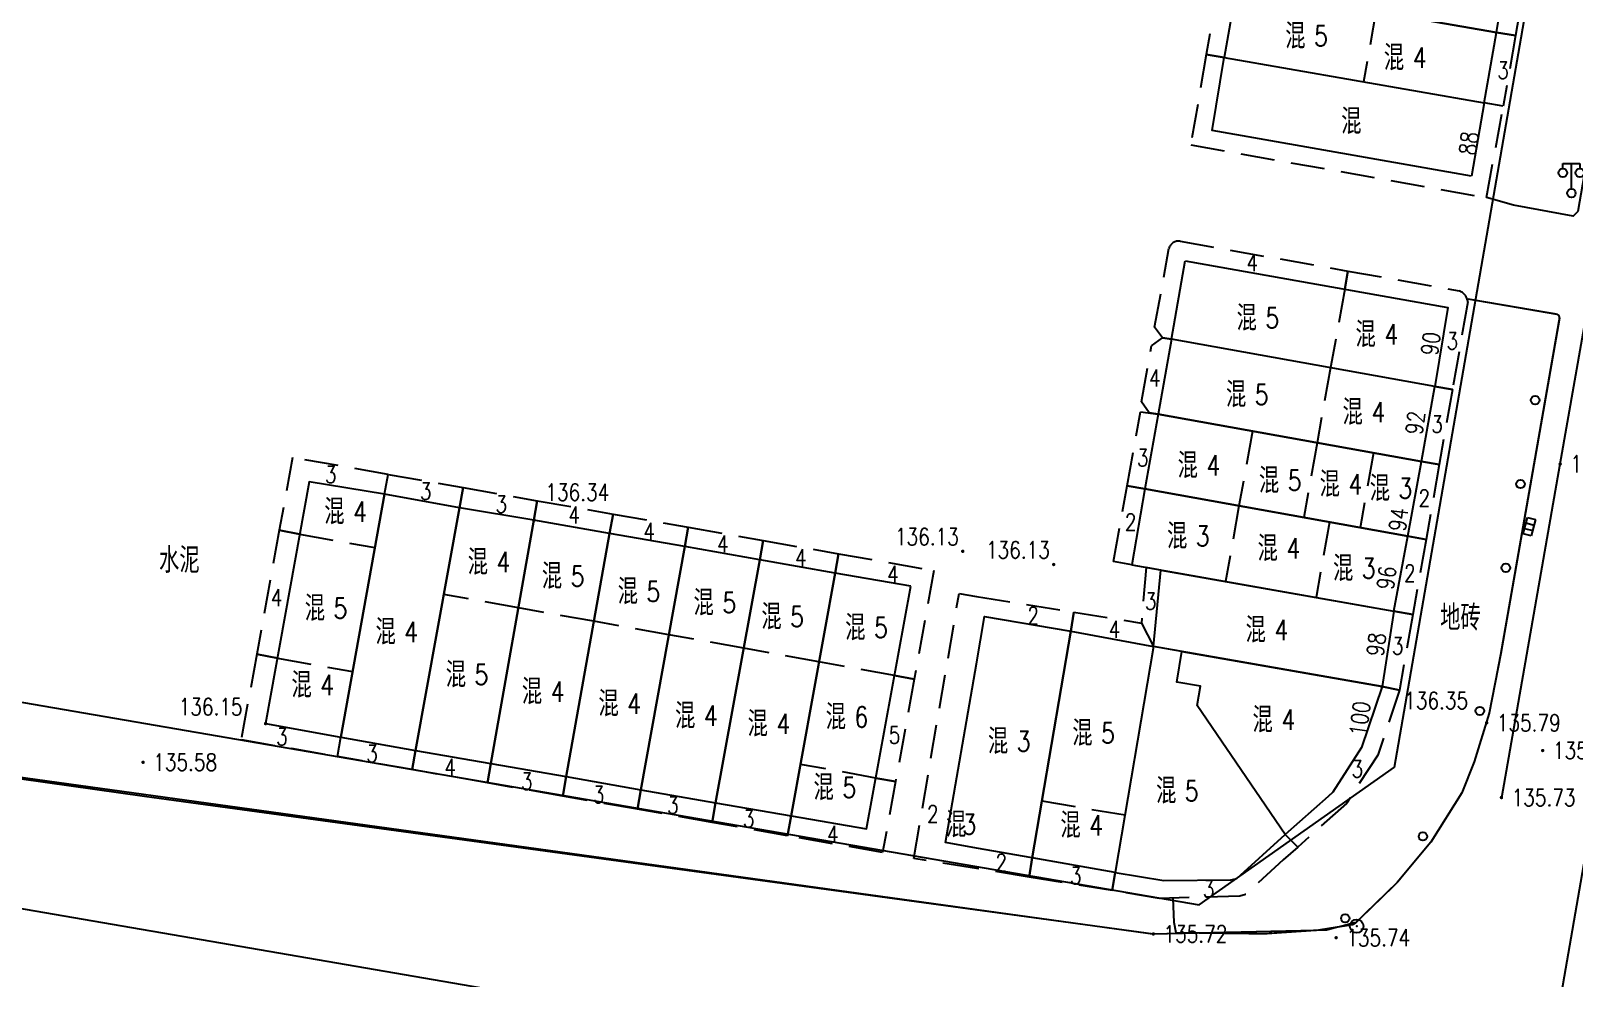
# Model space of a CAD drawing. Extents: x 529262 to 576451, y 2694391 to 2717535.
# Drawn here: x 563309.2 to 563400.3, y 2710583.8 to 2710639.8 of the extents above; entities that cross this region are included whole.
import ezdxf
from ezdxf.enums import TextEntityAlignment as Align
from ezdxf.xclip import XClip

# ---------------------------------------------------------------- set-up
doc = ezdxf.new("R2010")
doc.units = 0
doc.header["$XCLIPFRAME"] = 0
doc.linetypes.add('X5', pattern=[3, 2, -1])
for name, color, linetype in [('DLDW', 8, 'Continuous'), ('DLSS', 4, 'Continuous'), ('GCD', 8, 'Continuous'), ('GXYZ', 8, 'Continuous'), ('JMD', 8, 'Continuous'), ('KZD', 8, 'Continuous'), ('PP-COM', 7, 'Continuous'), ('RD-中线', 40, 'Continuous'), ('RD-红线', 7, 'Continuous'), ('ZBTZ', 8, 'Continuous'), ('ZJ', 7, 'Continuous'), ('污水管径标注_W10-', 202, 'Continuous')]:
    doc.layers.add(name, color=color, linetype=linetype)
doc.styles.add('HZ', font='rs.shx', dxfattribs={"width": 0.8, "bigfont": 'hztxt.shx'})
doc.linetypes.add('1161', pattern='A,0,[149,AAA.SHX,S=0.15,R=0,X=0,Y=0],-1.6', length=1.6)

# ---------------------------------------------------------------- blocks, each defined once
blk = doc.blocks.new('A$C19FD0107')
at = {"layer": 'RD-中线', "color": 8, "linetype": 'Continuous', "flags": 128}
blk.add_lwpolyline([(-7700.147, 15606.145), (-7604.059, 16159.91), (-7604.059, 16159.911), (-7596.391, 16204.105), (-7596.391, 16204.105), (-7583.798, 16276.681, 0.000297), (-7583.737, 16277.033), (-7578.344, 16308.335, -0.000153), (-7578.312, 16308.517), (-7563.369, 16394.933, -0.000362), (-7563.294, 16395.361), (-7551.506, 16462.95, -0.000187), (-7551.467, 16463.171), (-7534.022, 16562.75)], format="xyb", dxfattribs=at)
blk.add_lwpolyline([(-8319.852, 16305.853), (-7600.228, 16181.992)], dxfattribs=at)
at = {"layer": 'RD-红线', "color": 8, "linetype": 'Continuous', "flags": 128}
for points in [[(-7608.295, 16205.69), (-7596.906, 16271.327), (-7595.54, 16279.201)], [(-7724.976, 16215.64), (-7619.844, 16197.545)]]:
    blk.add_lwpolyline(points, dxfattribs=at)
at = {"layer": 'RD-红线', "color": 8}
blk.add_lwpolyline([(-7619.844, 16197.545), (-7608.295, 16205.69, 0.413816)], format="xyb", dxfattribs=at)
blk = doc.blocks.new('gc170')
at = {"color": 8, "linetype": 'Continuous'}
blk.add_circle((0, 0), 0.5, dxfattribs=at)
blk = doc.blocks.new('gc097')
at = {"color": 8}
for p, q in [((-1, 2.9), (-1, 3.5)), ((-1, 3.5), (1, 3.5)), ((0, 0.5), (0, 3.5)), ((1, 3.5), (1, 2.9))]:
    blk.add_line(p, q, dxfattribs=at)
for centre in [(-1, 2.4), (1, 2.4), (0, 0)]:
    blk.add_circle(centre, 0.5, dxfattribs=at)
blk = doc.blocks.new('gc117')
at = {"color": 8}
blk.add_circle((0, 0), 0.8, dxfattribs=at)
blk.add_point((0, 0), dxfattribs=at)
blk = doc.blocks.new('gc041')
for p, q in [((-1, 0.5), (1, 0.5)), ((-1, -0.5), (-1, 0.5)), ((-0.33, 0.5), (-0.33, -0.5)), ((0.33, 0.5), (0.33, -0.5)), ((1, 0.5), (1, -0.5)), ((1, -0.5), (-1, -0.5))]:
    blk.add_line(p, q)
blk = doc.blocks.new('GC200')
at = {"linetype": 'Continuous', "const_width": 0.2, "flags": 128}
blk.add_lwpolyline([(-0.1, 0, 1), (0.1, 0, 1)], format="xyb", close=True, dxfattribs=at)

msp = doc.modelspace()

# ---------------------------------------------------------------- linework, layer by layer
at = {"layer": 'DLSS', "linetype": 'Continuous', "const_width": 0.1, "elevation": 24.543, "flags": 128}
msp.add_lwpolyline([(563293.254, 2710702.46), (563282.549, 2710699.569), (563275.156, 2710693.485), (563272.229, 2710688.281), (563263.761, 2710649.245), (563261.067, 2710624.833), (563259.77, 2710618.629), (563259.595, 2710614.136), (563260.883, 2710610.583), (563262.962, 2710606.832), (563264.936, 2710604.632), (563270.037, 2710601.983), (563275.245, 2710600.289), (563315.937, 2710594.555), (563375.452, 2710586.437), (563385.68, 2710586.666), (563387.357, 2710587.117)], dxfattribs=at)
at = {"layer": 'DLSS', "linetype": 'Continuous'}
for points in [[(563388.355, 2710685.966), (563392.091, 2710684.256), (563395.76, 2710682.199), (563399.454, 2710679.521), (563402.995, 2710674.4), (563404.719, 2710670.721), (563406.162, 2710665.92), (563406.448, 2710663.363), (563400.512, 2710629.095), (563400.237, 2710628.824), (563396.717, 2710629.466), (563395.13, 2710629.917)], [(563394.03, 2710623.934), (563399.285, 2710623.039), (563399.399, 2710622.95), (563399.43, 2710622.804), (563395.967, 2710603), (563395.291, 2710599.468), (563394.404, 2710596.595), (563393.668, 2710594.776), (563391.836, 2710591.863), (563389.858, 2710589.478), (563387.3, 2710586.998)], [(563387.3, 2710586.998), (563385.199, 2710586.663), (563381.998, 2710586.444), (563376.801, 2710586.513)]]:
    msp.add_lwpolyline(points, dxfattribs=at)
at = {"layer": 'DLSS', "linetype": 'Continuous', "const_width": 0.1}
for points in [[(563394.03, 2710623.934), (563399.285, 2710623.039), (563399.399, 2710622.95), (563399.43, 2710622.804), (563395.967, 2710603), (563395.291, 2710599.468), (563394.404, 2710596.595), (563393.668, 2710594.776), (563391.836, 2710591.863), (563389.858, 2710589.478), (563387.3, 2710586.998)], [(563387.3, 2710586.998), (563385.199, 2710586.663), (563381.998, 2710586.444), (563376.801, 2710586.513)]]:
    msp.add_lwpolyline(points, dxfattribs=at)
at = {"layer": 'DLSS', "linetype": 'Continuous', "const_width": 0.1, "flags": 128}
msp.add_lwpolyline([(563275.295, 2710600.289), (563375.402, 2710586.437)], dxfattribs=at)
at = {"layer": 'JMD', "linetype": 'Continuous', "flags": 128}
for points, elevation in [([(563395.716, 2710639.672), (563396.396, 2710643.796), (563381.09, 2710646.458), (563380.363, 2710642.353)], 136.656), ([(563394.991, 2710635.508), (563395.716, 2710639.672), (563380.363, 2710642.353), (563379.625, 2710638.185)], 136.717), ([(563394.241, 2710631.185), (563378.92, 2710633.878), (563379.625, 2710638.185), (563394.991, 2710635.508)], 136.688), ([(563377.328, 2710626.187), (563392.842, 2710623.425), (563392.068, 2710618.771), (563376.527, 2710621.568)], 136.463), ([(563376.527, 2710621.568), (563375.744, 2710617.126), (563391.285, 2710614.339), (563392.068, 2710618.771)], 136.396), ([(563376.527, 2710621.568), (563375.744, 2710617.126), (563391.285, 2710614.339), (563392.068, 2710618.771)], 136.396), ([(563375.744, 2710617.126), (563374.942, 2710612.712), (563390.475, 2710609.918), (563391.285, 2710614.339)], 136.296), ([(563375.744, 2710617.126), (563374.942, 2710612.712), (563390.475, 2710609.918), (563391.285, 2710614.339)], 136.296), ([(563330.051, 2710612.411), (563325.59, 2710613.142), (563323.022, 2710598.857), (563327.464, 2710598.056)], 136.229), ([(563334.474, 2710611.607), (563330.051, 2710612.411), (563327.464, 2710598.056), (563331.88, 2710597.271)], 136.233), ([(563374.942, 2710612.712), (563374.178, 2710608.225), (563389.656, 2710605.489), (563390.475, 2710609.918)], 136.288), ([(563374.942, 2710612.712), (563374.178, 2710608.225), (563389.656, 2710605.489), (563390.475, 2710609.918)], 136.288), ([(563338.868, 2710610.868), (563334.474, 2710611.607), (563331.88, 2710597.271), (563336.319, 2710596.495)], 136.34), ([(563343.339, 2710610.075), (563338.868, 2710610.868), (563336.319, 2710596.495), (563340.782, 2710595.74)], 136.335), ([(563347.787, 2710609.309), (563343.339, 2710610.075), (563340.782, 2710595.74), (563345.179, 2710594.941)], 136.383), ([(563352.211, 2710608.528), (563347.787, 2710609.309), (563345.179, 2710594.941), (563349.603, 2710594.182)], 136.349), ([(563356.658, 2710607.749), (563352.211, 2710608.528), (563349.603, 2710594.182), (563354.056, 2710593.406)], 136.354), ([(563361.12, 2710606.979), (563356.658, 2710607.749), (563354.056, 2710593.406), (563358.516, 2710592.647)], 136.349), ([(563375.459, 2710603.42), (563373.207, 2710590.068), (563368.294, 2710590.935), (563370.573, 2710604.318)], 136.342), ([(563375.459, 2710603.42), (563373.207, 2710590.068), (563368.294, 2710590.935), (563370.573, 2710604.318)], 136.342), ([(563377.141, 2710603.123), (563388.959, 2710601.04), (563387.751, 2710597.455), (563386.045, 2710594.816), (563385.771, 2710594.545), (563383.23, 2710592.305), (563378.045, 2710599.931), (563378.238, 2710601.075), (563376.835, 2710601.311)], 136.342), ([(563377.141, 2710603.123), (563388.959, 2710601.04), (563387.751, 2710597.455), (563386.045, 2710594.816), (563385.771, 2710594.545), (563383.23, 2710592.305), (563378.045, 2710599.931), (563378.238, 2710601.075), (563376.835, 2710601.311)], 136.342)]:
    msp.add_lwpolyline(points, close=True, dxfattribs=dict(at, elevation=elevation))
at = {"layer": 'JMD', "linetype": 'X5'}
for points, elevation in [([(563396.396, 2710643.796), (563397.521, 2710643.592), (563396.844, 2710639.486), (563395.716, 2710639.672)], 136.622), ([(563380.363, 2710642.353), (563379.299, 2710642.536), (563378.581, 2710638.365), (563379.625, 2710638.185)], 136.656), ([(563395.716, 2710639.672), (563396.844, 2710639.486), (563396.117, 2710635.312), (563394.991, 2710635.508)], 136.656), ([(563379.625, 2710638.185), (563378.581, 2710638.365), (563377.664, 2710633.032), (563395.13, 2710629.917), (563396.117, 2710635.312), (563394.991, 2710635.508)], 136.688), ([(563375.744, 2710617.126), (563375.209, 2710617.203), (563374.755, 2710617.868), (563375.345, 2710621.156), (563376.001, 2710621.628), (563376.527, 2710621.568)], 136.296), ([(563392.068, 2710618.771), (563393.116, 2710618.587), (563392.335, 2710614.154), (563391.285, 2710614.339)], 136.396), ([(563392.068, 2710618.771), (563393.116, 2710618.587), (563392.335, 2710614.154), (563391.285, 2710614.339)], 136.396), ([(563374.942, 2710612.712), (563373.911, 2710612.898), (563374.702, 2710617.276), (563375.744, 2710617.126)], 136.288), ([(563374.942, 2710612.712), (563373.911, 2710612.898), (563374.702, 2710617.276), (563375.744, 2710617.126)], 136.288), ([(563330.051, 2710612.411), (563330.255, 2710613.573), (563324.617, 2710614.566), (563323.834, 2710610.271), (563325.034, 2710610.053)], 136.229), ([(563391.285, 2710614.339), (563392.335, 2710614.154), (563391.556, 2710609.728), (563390.475, 2710609.918)], 136.296), ([(563391.285, 2710614.339), (563392.335, 2710614.154), (563391.556, 2710609.728), (563390.475, 2710609.918)], 136.296), ([(563330.051, 2710612.411), (563330.255, 2710613.573), (563334.683, 2710612.793), (563334.474, 2710611.607)], 136.233), ([(563334.474, 2710611.607), (563334.683, 2710612.793), (563339.071, 2710612.021), (563338.868, 2710610.868)], 136.233), ([(563338.868, 2710610.868), (563339.071, 2710612.021), (563343.543, 2710611.233), (563343.339, 2710610.075)], 136.34), ([(563343.339, 2710610.075), (563343.543, 2710611.233), (563347.988, 2710610.45), (563347.787, 2710609.309)], 136.383), ([(563325.034, 2710610.053), (563323.834, 2710610.271), (563322.501, 2710602.953), (563323.718, 2710602.731)], 136.182), ([(563347.787, 2710609.309), (563347.988, 2710610.45), (563352.412, 2710609.671), (563352.211, 2710608.528)], 136.349), ([(563352.211, 2710608.528), (563352.412, 2710609.671), (563356.858, 2710608.888), (563356.658, 2710607.749)], 136.354), ([(563390.475, 2710609.918), (563391.556, 2710609.728), (563390.775, 2710605.292), (563389.656, 2710605.489)], 136.288), ([(563390.475, 2710609.918), (563391.556, 2710609.728), (563390.775, 2710605.292), (563389.656, 2710605.489)], 136.288), ([(563356.658, 2710607.749), (563356.858, 2710608.888), (563362.496, 2710607.895), (563361.327, 2710601.48), (563360.159, 2710601.692)], 136.349), ([(563364.998, 2710590.303), (563361.312, 2710590.899), (563363.975, 2710606.539), (563364.998, 2710606.373)], 136.195), ([(563364.998, 2710606.373), (563370.754, 2710605.442), (563370.573, 2710604.318)], 136.195), ([(563370.573, 2710604.318), (563370.754, 2710605.442), (563374.746, 2710604.796), (563375.459, 2710603.42)], 136.195), ([(563370.573, 2710604.318), (563370.754, 2710605.442), (563374.746, 2710604.796), (563375.459, 2710603.42)], 136.195), ([(563323.718, 2710602.731), (563322.501, 2710602.953), (563321.585, 2710597.92), (563327.264, 2710596.92), (563327.464, 2710598.056)], 136.121), ([(563331.88, 2710597.271), (563331.681, 2710596.142), (563327.264, 2710596.92), (563327.464, 2710598.056)], 136.233), ([(563336.319, 2710596.495), (563336.119, 2710595.36), (563331.681, 2710596.142), (563331.88, 2710597.271)], 136.335), ([(563340.782, 2710595.74), (563340.577, 2710594.575), (563336.119, 2710595.36), (563336.319, 2710596.495)], 136.335), ([(563345.179, 2710594.941), (563344.978, 2710593.8), (563340.577, 2710594.575), (563340.782, 2710595.74)], 136.349), ([(563349.603, 2710594.182), (563349.398, 2710593.022), (563344.978, 2710593.8), (563345.179, 2710594.941)], 136.349), ([(563354.056, 2710593.406), (563353.85, 2710592.238), (563349.398, 2710593.022), (563349.603, 2710594.182)], 136.349), ([(563368.294, 2710590.935), (563368.11, 2710589.799), (563364.998, 2710590.303)], 136.195), ([(563373.207, 2710590.068), (563373.028, 2710589.003), (563368.11, 2710589.799), (563368.294, 2710590.935)], 136.342), ([(563373.207, 2710590.068), (563373.028, 2710589.003), (563368.11, 2710589.799), (563368.294, 2710590.935)], 136.342)]:
    msp.add_lwpolyline(points, dxfattribs=dict(at, elevation=elevation))
at = {"layer": 'JMD', "linetype": 'X5', "flags": 128}
for points, elevation in [([(563388.591, 2710640.916), (563387.865, 2710636.749)], 136.656), ([(563386.756, 2710624.509), (563385.922, 2710619.877)], 136.463), ([(563385.922, 2710619.877), (563385.127, 2710615.443)], 136.463), ([(563381.304, 2710616.129), (563380.51, 2710611.71)], 136.296), ([(563381.304, 2710616.129), (563380.51, 2710611.71)], 136.296), ([(563385.127, 2710615.443), (563384.332, 2710611.023)], 136.463), ([(563385.127, 2710615.443), (563384.332, 2710611.023)], 136.463), ([(563388.454, 2710614.847), (563387.658, 2710610.425)], 136.296), ([(563388.454, 2710614.847), (563387.658, 2710610.425)], 136.296), ([(563380.51, 2710611.71), (563379.72, 2710607.245)], 136.296), ([(563380.51, 2710611.71), (563379.72, 2710607.245)], 136.296), ([(563385.853, 2710610.749), (563385.067, 2710606.3)], 136.288), ([(563385.853, 2710610.749), (563385.067, 2710606.3)], 136.288), ([(563325.034, 2710610.053), (563329.481, 2710609.251)], 136.182), ([(563323.718, 2710602.731), (563328.162, 2710601.931)], 136.121), ([(563368.866, 2710594.295), (563373.78, 2710593.466)], -512.634), ([(563368.866, 2710594.295), (563373.78, 2710593.466)], -512.634)]:
    msp.add_lwpolyline(points, dxfattribs=dict(at, elevation=elevation))
at = {"layer": 'JMD', "linetype": 'X5'}
for points, elevation in [([(563376.527, 2710621.568), (563376.001, 2710621.628), (563375.53, 2710622.258), (563376.375, 2710626.919, -0.373551), (563377.043, 2710627.347), (563386.947, 2710625.581), (563386.756, 2710624.509)], 136.396), ([(563386.756, 2710624.509), (563386.947, 2710625.581), (563393.523, 2710624.408, -0.285411), (563394.027, 2710623.76), (563393.116, 2710618.587), (563392.068, 2710618.771)], 136.463)]:
    msp.add_lwpolyline(points, format="xyb", dxfattribs=dict(at, elevation=elevation))
for points in [[(563374.178, 2710608.225), (563373.106, 2710608.434), (563373.911, 2710612.898), (563374.942, 2710612.712)], [(563374.178, 2710608.225), (563373.106, 2710608.434), (563373.911, 2710612.898), (563374.942, 2710612.712)], [(563375.897, 2710607.921), (563375.024, 2710608.075), (563374.746, 2710604.796), (563375.459, 2710603.42)], [(563375.897, 2710607.921), (563375.024, 2710608.075), (563374.746, 2710604.796), (563375.459, 2710603.42)], [(563389.656, 2710605.489), (563390.775, 2710605.292), (563389.992, 2710600.842), (563388.959, 2710601.04)], [(563389.656, 2710605.489), (563390.775, 2710605.292), (563389.992, 2710600.842), (563388.959, 2710601.04)], [(563360.159, 2710601.692), (563361.327, 2710601.48), (563360.226, 2710595.433), (563359.06, 2710595.645)], [(563388.959, 2710601.04), (563389.992, 2710600.842), (563388.702, 2710596.996), (563386.863, 2710594.151), (563383.983, 2710591.572), (563383.23, 2710592.305)], [(563388.959, 2710601.04), (563389.992, 2710600.842), (563388.702, 2710596.996), (563386.863, 2710594.151), (563383.983, 2710591.572), (563383.23, 2710592.305)], [(563359.06, 2710595.645), (563360.226, 2710595.433), (563359.464, 2710591.249), (563353.85, 2710592.238), (563354.056, 2710593.406)], [(563383.23, 2710592.305), (563383.983, 2710591.572), (563383.117, 2710590.808), (563380.901, 2710588.765), (563380.566, 2710588.672), (563375.823, 2710588.534), (563373.028, 2710589.003), (563373.207, 2710590.068)], [(563383.23, 2710592.305), (563383.983, 2710591.572), (563383.117, 2710590.808), (563380.901, 2710588.765), (563380.566, 2710588.672), (563375.823, 2710588.534), (563373.028, 2710589.003), (563373.207, 2710590.068)]]:
    msp.add_lwpolyline(points, dxfattribs=at)
at = {"layer": 'JMD', "linetype": 'Continuous', "flags": 128}
for points in [[(563375.897, 2710607.921), (563389.656, 2710605.489), (563388.959, 2710601.04), (563375.459, 2710603.42)], [(563375.897, 2710607.921), (563389.656, 2710605.489), (563388.959, 2710601.04), (563375.459, 2710603.42)], [(563383.23, 2710592.305), (563378.045, 2710599.931), (563378.238, 2710601.075), (563376.835, 2710601.311), (563377.141, 2710603.123), (563375.459, 2710603.42), (563373.207, 2710590.068), (563376.066, 2710589.586), (563380.035, 2710589.627), (563380.376, 2710589.721), (563383.23, 2710592.305)], [(563383.23, 2710592.305), (563378.045, 2710599.931), (563378.238, 2710601.075), (563376.835, 2710601.311), (563377.141, 2710603.123), (563375.459, 2710603.42), (563373.207, 2710590.068), (563376.066, 2710589.586), (563380.035, 2710589.627), (563380.376, 2710589.721), (563383.23, 2710592.305)]]:
    msp.add_lwpolyline(points, close=True, dxfattribs=at)
at = {"layer": 'JMD', "linetype": 'X5', "flags": 128}
for points in [[(563337.95, 2710605.692), (563333.547, 2710606.489)], [(563342.416, 2710604.9), (563337.95, 2710605.692)], [(563346.843, 2710604.11), (563342.416, 2710604.9)], [(563351.262, 2710603.308), (563346.843, 2710604.11)], [(563355.705, 2710602.5), (563351.262, 2710603.308)], [(563360.159, 2710601.692), (563355.705, 2710602.5)], [(563359.06, 2710595.645), (563354.608, 2710596.453)]]:
    msp.add_lwpolyline(points, dxfattribs=at)
at = {"layer": 'JMD', "linetype": 'Continuous', "elevation": 136.195, "flags": 128}
for points in [[(563364.998, 2710602.391), (563365.48, 2710605.179), (563370.573, 2710604.318), (563368.294, 2710590.935), (563364.998, 2710591.512)], [(563364.998, 2710591.512), (563363.172, 2710591.831), (563364.998, 2710602.391)]]:
    msp.add_lwpolyline(points, dxfattribs=at)
at = {"layer": 'ZBTZ', "linetype": '1161', "ltscale": 0.3, "flags": 128}
msp.add_lwpolyline([(563376.801, 2710586.513), (563376.672, 2710587.117), (563376.63, 2710588.558)], dxfattribs=at)
at = {"layer": '污水管径标注_W10-'}
msp.add_lwpolyline([(563396.027, 2710594.492), (563399.478, 2710614.192), (563401.203, 2710624.042), (563402.929, 2710633.892), (563406.38, 2710653.592), (563409.831, 2710673.292), (563411.625, 2710683.53), (563416.802, 2710713.08), (563420.185, 2710732.392), (563421.979, 2710742.63), (563423.636, 2710752.092), (563427.155, 2710772.18)], dxfattribs=at)

# ---------------------------------------------------------------- block references
at = {"layer": 'DLDW', "color": 252, "linetype": 'Continuous', "xscale": 0.5, "yscale": 0.5, "zscale": 0.5}
msp.add_blockref('gc097', (563400.139, 2710630.18), dxfattribs=at)
at = {"layer": 'GCD', "linetype": 'Continuous'}
ref = msp.add_blockref('GC200', (563399.478, 2710614.19, 135.92), dxfattribs=dict(at, xscale=0.5, yscale=0.5, zscale=0.5))
ref.add_attrib('height', '135.92', dxfattribs={"linetype": 'Continuous', "height": 1, "style": 'HZ', "width": 0.8}).set_placement((563400.078, 2710614.19, 135.92), align=Align.MIDDLE_LEFT)
at = {"layer": 'GCD', "linetype": 'Continuous', "xscale": 0.5, "yscale": 0.5}
for p in [(563338.868, 2710610.868, 136.34), (563388.959, 2710601.04, 136.347)]:
    msp.add_blockref('GC200', p, dxfattribs=at)
at = {"layer": 'GCD', "linetype": 'Continuous', "xscale": 0.5, "yscale": 0.5, "zscale": 0.5}
for p in [(563364.196, 2710609.035, 136.132), (563369.57, 2710608.253, 136.132), (563323.022, 2710598.857, 136.147)]:
    msp.add_blockref('GC200', p, dxfattribs=at)
at = {"layer": 'GCD', "linetype": 'Continuous'}
ref = msp.add_blockref('GC200', (563395.138, 2710598.903, 135.786), dxfattribs=dict(at, xscale=0.5, yscale=0.5, zscale=0.5))
ref.add_attrib('height', '135.79', dxfattribs={"linetype": 'Continuous', "height": 1, "style": 'HZ', "width": 0.8}).set_placement((563395.738, 2710598.903, 135.786), align=Align.MIDDLE_LEFT)
ref = msp.add_blockref('GC200', (563398.448, 2710597.269, 135.705), dxfattribs=dict(at, xscale=0.5, yscale=0.5, zscale=0.5))
ref.add_attrib('height', '135.71', dxfattribs={"linetype": 'Continuous', "height": 1, "style": 'HZ', "width": 0.8}).set_placement((563399.048, 2710597.269, 135.705), align=Align.MIDDLE_LEFT)
ref = msp.add_blockref('GC200', (563315.787, 2710596.576, 135.575), dxfattribs=dict(at, xscale=0.5, yscale=0.5, zscale=0.5))
ref.add_attrib('height', '135.58', dxfattribs={"linetype": 'Continuous', "height": 1, "style": 'HZ', "width": 0.8}).set_placement((563316.387, 2710596.576, 135.575), align=Align.MIDDLE_LEFT)
ref = msp.add_blockref('GC200', (563396.012, 2710594.493, 135.73), dxfattribs=dict(at, xscale=0.5, yscale=0.5, zscale=0.5))
ref.add_attrib('height', '135.73', dxfattribs={"linetype": 'Continuous', "height": 1, "style": 'HZ', "width": 0.8}).set_placement((563396.612, 2710594.493, 135.73), align=Align.MIDDLE_LEFT)
ref = msp.add_blockref('GC200', (563375.452, 2710586.437, 135.722), dxfattribs=dict(at, xscale=0.5, yscale=0.5, zscale=0.5))
ref.add_attrib('height', '135.72', dxfattribs={"linetype": 'Continuous', "height": 1, "style": 'HZ', "width": 0.8}).set_placement((563376.052, 2710586.437, 135.722), align=Align.MIDDLE_LEFT)
ref = msp.add_blockref('GC200', (563386.248, 2710586.213, 135.744), dxfattribs=dict(at, xscale=0.5, yscale=0.5, zscale=0.5))
ref.add_attrib('height', '135.74', dxfattribs={"linetype": 'Continuous', "height": 1, "style": 'HZ', "width": 0.8}).set_placement((563386.848, 2710586.213, 135.744), align=Align.MIDDLE_LEFT)
at = {"layer": 'GXYZ', "linetype": 'Continuous', "xscale": 0.4999999998761745, "yscale": 0.4999999998761745, "zscale": 0.4999999998761745, "rotation": 75.15788608872958}
msp.add_blockref('gc041', (563397.656, 2710610.484), dxfattribs=at)
at = {"layer": 'KZD', "linetype": 'Continuous', "xscale": 0.5, "yscale": 0.5, "zscale": 0.5}
msp.add_blockref('gc117', (563387.461, 2710586.898, 136.084), dxfattribs=at)
msp.add_blockref('gc117', (563387.461, 2710586.898, 136.084), dxfattribs=at)
at = {"layer": 'PP-COM'}
ref = msp.add_blockref('A$C19FD0107', (570997.993, 2694390.603), dxfattribs=at)
XClip(ref).set_block_clipping_path([(-9366.4383134884, 14428.6043910822), (-3328.4480743363, 17452.7484863754)])
at = {"layer": 'ZBTZ', "linetype": 'Continuous'}
for p, xscale, yscale, zscale, rotation in [((563398.004, 2710617.957), 0.5000000001512277, 0.5000000001512277, 0.5000000001512277, 260.0813340339334), ((563397.138, 2710613.006), 0.5000000001512277, 0.5000000001512277, 0.5000000001512277, 260.0813340339334), ((563397.138, 2710613.006), 0.5000000001512277, 0.5000000001512277, 0.5000000001512277, 260.0813340339334), ((563396.272, 2710608.054), 0.5000000001512277, 0.5000000001512277, 0.5000000001512277, 260.0813340339334), ((563396.272, 2710608.054), 0.5000000001512277, 0.5000000001512277, 0.5000000001512277, 260.0813340339334), ((563394.737, 2710599.606), 0.5000000001512277, 0.5000000001512277, 0.5000000001512277, 260.0813340339334), ((563394.737, 2710599.606), 0.5000000001512277, 0.5000000001512277, 0.5000000001512277, 260.0813340339334), ((563391.373, 2710592.198), 0.5000000001512277, 0.5000000001512277, 0.5000000001512277, 260.0813340339334), ((563391.373, 2710592.198), 0.5000000001512277, 0.5000000001512277, 0.5000000001512277, 260.0813340339334), ((563386.786, 2710587.361), 0.4999999999614736, 0.4999999999614736, 0.4999999999614736, 223.3495396267165), ((563386.786, 2710587.361), 0.4999999999614736, 0.4999999999614736, 0.4999999999614736, 223.3495396267165)]:
    msp.add_blockref('gc170', p, dxfattribs=dict(at, xscale=xscale, yscale=yscale, zscale=zscale, rotation=rotation))

# ---------------------------------------------------------------- texts
at = {"layer": 'GCD', "linetype": 'Continuous', "style": 'HZ', "width": 0.8}
for s, p in [('136.34', (563341.435, 2710612.52)), ('136.13', (563362.078, 2710609.896)), ('136.13', (563367.453, 2710609.115)), ('136.15', (563319.777, 2710599.852)), ('136.35', (563392.154, 2710600.217))]:
    msp.add_text(s, height=1, dxfattribs=at).set_placement(p, align=Align.MIDDLE)
at = {"layer": 'JMD', "linetype": 'Continuous', "style": 'HZ', "width": 0.8}
for p in [(563384.44, 2710639.459), (563390.264, 2710638.18), (563387.744, 2710634.421), (563381.566, 2710622.81), (563388.591, 2710621.836), (563380.94, 2710618.291), (563387.826, 2710617.248), (563378.084, 2710614.102), (563378.084, 2710614.102), (563382.887, 2710613.215), (563382.887, 2710613.215), (563386.471, 2710612.992), (563386.471, 2710612.992), (563389.429, 2710612.75), (563389.429, 2710612.75), (563327.687, 2710611.374), (563377.458, 2710609.931), (563377.458, 2710609.931), (563382.808, 2710609.203), (563382.808, 2710609.203), (563336.155, 2710608.397), (563387.261, 2710608.025), (563387.261, 2710608.025), (563340.534, 2710607.564), (563345.015, 2710606.659), (563349.496, 2710605.992), (563326.533, 2710605.669), (563353.499, 2710605.168), (563330.71, 2710604.273), (563358.451, 2710604.527), (563382.099, 2710604.391), (563382.099, 2710604.391), (563334.861, 2710601.75), (563325.75, 2710601.137), (563339.354, 2710600.75), (563343.879, 2710600.036), (563348.403, 2710599.321), (563352.689, 2710598.845), (563357.3, 2710599.254), (563382.508, 2710599.082), (563382.508, 2710599.082), (563366.882, 2710597.815), (563371.864, 2710598.296), (563371.864, 2710598.296), (563356.581, 2710595.083), (563376.811, 2710594.888), (563376.811, 2710594.888), (563364.409, 2710592.896), (563371.161, 2710592.855), (563371.161, 2710592.855)]:
    msp.add_text('混', height=1.5, dxfattribs=at).set_placement(p, align=Align.MIDDLE_RIGHT)
for s, p in [('5', (563384.94, 2710639.459)), ('4', (563390.764, 2710638.18)), ('5', (563382.066, 2710622.81)), ('4', (563389.091, 2710621.836)), ('5', (563381.44, 2710618.291)), ('4', (563388.326, 2710617.248)), ('4', (563378.584, 2710614.102)), ('4', (563378.584, 2710614.102)), ('5', (563383.387, 2710613.215)), ('5', (563383.387, 2710613.215)), ('4', (563386.971, 2710612.992)), ('4', (563386.971, 2710612.992)), ('3', (563389.929, 2710612.75)), ('3', (563389.929, 2710612.75)), ('4', (563328.187, 2710611.374)), ('3', (563377.958, 2710609.931)), ('3', (563377.958, 2710609.931)), ('4', (563383.308, 2710609.203)), ('4', (563383.308, 2710609.203)), ('4', (563336.655, 2710608.397)), ('3', (563387.761, 2710608.025)), ('3', (563387.761, 2710608.025)), ('5', (563341.034, 2710607.564)), ('5', (563345.515, 2710606.659)), ('5', (563327.033, 2710605.669)), ('5', (563349.996, 2710605.992)), ('5', (563353.999, 2710605.168)), ('4', (563331.21, 2710604.273)), ('5', (563358.951, 2710604.527)), ('4', (563382.599, 2710604.391)), ('4', (563382.599, 2710604.391)), ('5', (563335.361, 2710601.75)), ('4', (563326.25, 2710601.137)), ('4', (563339.854, 2710600.75)), ('4', (563344.379, 2710600.036)), ('4', (563348.903, 2710599.321)), ('4', (563353.189, 2710598.845)), ('6', (563357.8, 2710599.254)), ('4', (563383.008, 2710599.082)), ('4', (563383.008, 2710599.082)), ('5', (563372.364, 2710598.296)), ('5', (563372.364, 2710598.296)), ('3', (563367.382, 2710597.815)), ('5', (563357.081, 2710595.083)), ('5', (563377.311, 2710594.888)), ('5', (563377.311, 2710594.888)), ('3', (563364.177, 2710592.91)), ('4', (563371.661, 2710592.855)), ('4', (563371.661, 2710592.855))]:
    msp.add_text(s, height=1.2, dxfattribs=at).set_placement(p, align=Align.MIDDLE_LEFT)
at = {"layer": 'ZJ', "color": 8, "linetype": 'Continuous', "style": 'HZ', "width": 0.8}
for s, height, p in [('3', 1, (563396.107, 2710637.433, -14.953)), ('4', 1, (563381.298, 2710626.081, -14.953)), ('3', 1, (563393.11, 2710621.451, -14.953)), ('4', 1, (563375.538, 2710619.262, -14.953)), ('3', 1, (563392.212, 2710616.541, -14.953)), ('3', 1, (563374.826, 2710614.56, -14.953)), ('3', 1, (563374.826, 2710614.56, -14.953)), ('3', 1, (563326.871, 2710613.568, -14.953)), ('3', 1, (563332.479, 2710612.585, -14.953)), ('3', 1, (563336.943, 2710611.809, -14.953)), ('2', 1, (563391.453, 2710612.172, -14.953)), ('2', 1, (563391.453, 2710612.172, -14.953)), ('4', 1, (563341.249, 2710611.176, -14.953)), ('2', 1, (563374.11, 2710610.754, -14.953)), ('2', 1, (563374.11, 2710610.754, -14.953)), ('4', 1, (563345.677, 2710610.209, -14.953)), ('水泥', 1.5, (563317.93, 2710608.585)), ('4', 1, (563350.026, 2710609.472, -14.953)), ('4', 1, (563354.634, 2710608.66, -14.953)), ('4', 1, (563360.074, 2710607.666, -14.953)), ('2', 1, (563390.599, 2710607.738, -14.953)), ('2', 1, (563390.599, 2710607.738, -14.953)), ('4', 1, (563323.677, 2710606.293, -14.953)), ('2', 1, (563368.354, 2710605.234, -14.953)), ('3', 1, (563375.294, 2710606.09, -14.953)), ('3', 1, (563375.294, 2710606.09, -14.953)), ('地砖', 1.5, (563393.59, 2710605.184)), ('地砖', 1.5, (563393.59, 2710605.184)), ('4', 1, (563373.152, 2710604.426, -14.953)), ('4', 1, (563373.152, 2710604.426, -14.953)), ('3', 1, (563389.883, 2710603.449, -14.953)), ('3', 1, (563389.883, 2710603.449, -14.953)), ('3', 1, (563323.987, 2710598.086, -14.953)), ('5', 1, (563360.167, 2710598.183, -14.953)), ('3', 1, (563329.314, 2710597.091, -14.953)), ('4', 1, (563333.924, 2710596.282, -14.953)), ('3', 1, (563387.5, 2710596.182, -14.953)), ('3', 1, (563387.5, 2710596.182, -14.953)), ('3', 1, (563338.449, 2710595.45, -14.953)), ('3', 1, (563342.689, 2710594.665, -14.953)), ('3', 1, (563347.079, 2710594.043, -14.953)), ('2', 1, (563362.425, 2710593.524, -14.953)), ('3', 1, (563351.553, 2710593.243, -14.953)), ('4', 1, (563356.521, 2710592.324, -14.953)), ('2', 1, (563366.469, 2710590.654, -14.953)), ('3', 1, (563370.865, 2710589.875, -14.953)), ('3', 1, (563370.865, 2710589.875, -14.953)), ('3', 1, (563378.72, 2710589.09, -14.953)), ('3', 1, (563378.72, 2710589.09, -14.953))]:
    msp.add_text(s, height=height, dxfattribs=at).set_placement(p, align=Align.MIDDLE)
for s, p in [('88', (563394.082, 2710633.126)), ('90', (563391.83, 2710621.295)), ('92', (563390.915, 2710616.625)), ('94', (563389.929, 2710610.916)), ('94', (563389.929, 2710610.916)), ('96', (563389.22, 2710607.47)), ('96', (563389.22, 2710607.47)), ('98', (563388.62, 2710603.534)), ('98', (563388.62, 2710603.534)), ('100', (563387.651, 2710599.149)), ('100', (563387.651, 2710599.149))]:
    msp.add_text(s, height=1, rotation=82.70061, dxfattribs=at).set_placement(p, align=Align.MIDDLE)

doc.saveas('drawing.dxf')
